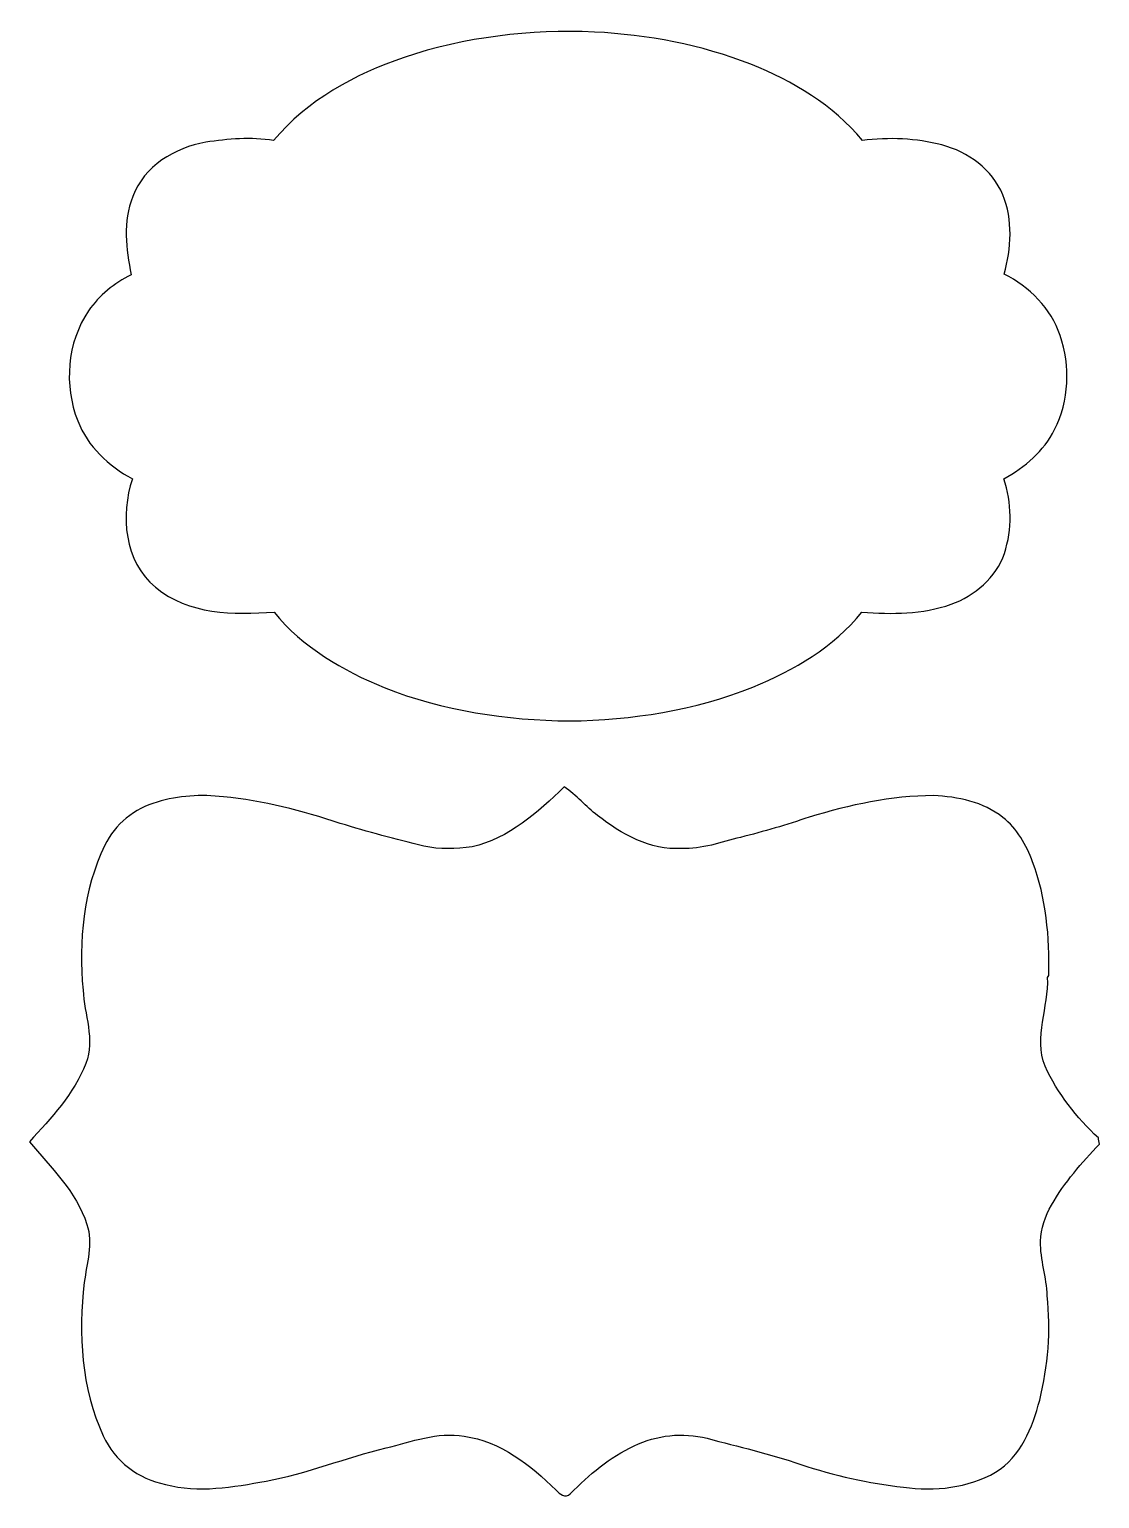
# Model space of a CAD drawing. Header units: centimetres. Extents: x -13.5 to 13.4, y -9.1 to 9.
# Drawn here: x 0.23 to 13.4, y -9.06 to 9.04 of the extents above; entities that cross this region are included whole.
import ezdxf

# ---------------------------------------------------------------- set-up
doc = ezdxf.new("R2010")
doc.units = ezdxf.units.CM
doc.header["$MEASUREMENT"] = 0
doc.layers.add('Camada 1', color=7, linetype='Continuous')

msp = doc.modelspace()

# ---------------------------------------------------------------- linework, layer by layer
at = {"layer": 'Camada 1', "color": 156}
for points, knots in [([(4.8387, 8.69667), (5.59082, 8.95032), (6.39092, 9.04205), (7.18219, 9.00959), (7.18219, 9.00959), (7.83907, 8.97501), (8.49595, 8.85401), (9.10978, 8.61236), (9.10978, 8.61236), (9.62766, 8.40528), (10.12506, 8.11035), (10.48244, 7.67396), (10.48244, 7.67396), (10.8091, 7.71384), (11.14354, 7.70042), (11.46281, 7.61753), (11.46281, 7.61753), (11.78348, 7.53285), (12.0858, 7.31767), (12.2121, 7.00298), (12.2121, 7.00298), (12.33664, 6.69395), (12.32005, 6.34293), (12.22869, 6.02755), (12.22869, 6.02755), (12.54159, 5.87128), (12.80407, 5.60387), (12.91802, 5.26979), (12.91802, 5.26979), (13.04536, 4.89513), (13.02843, 4.46617), (12.85027, 4.11056), (12.85027, 4.11056), (12.71693, 3.84562), (12.48375, 3.64559), (12.22621, 3.50555), (12.22621, 3.50555), (12.31969, 3.20993), (12.33134, 2.88079), (12.23115, 2.58514), (12.23115, 2.58514), (12.13097, 2.28458), (11.86744, 2.06199), (11.57498, 1.95826), (11.57498, 1.95826), (11.22398, 1.83268), (10.84367, 1.83479), (10.47679, 1.86055), (10.47679, 1.86055), (10.13071, 1.43121), (9.63999, 1.14406), (9.13553, 0.93802), (9.13553, 0.93802), (8.42044, 0.64876), (7.64538, 0.53304), (6.87704, 0.52), (6.87704, 0.52), (6.10164, 0.52846), (5.31953, 0.64452), (4.59563, 0.93169), (4.59563, 0.93169), (4.08586, 1.14053), (3.58951, 1.4284), (3.23849, 1.8616), (3.23849, 1.8616), (2.74284, 1.82633), (2.18015, 1.8302), (1.7794, 2.16746), (1.7794, 2.16746), (1.391, 2.4825), (1.34691, 3.05717), (1.49331, 3.50485), (1.49331, 3.50485), (1.19979, 3.66112), (0.94368, 3.90384), (0.8202, 4.21745), (0.8202, 4.21745), (0.64981, 4.65559), (0.68686, 5.18159), (0.95496, 5.57354), (0.95496, 5.57354), (1.08408, 5.76615), (1.27212, 5.9129), (1.47742, 6.01768), (1.47742, 6.01768), (1.41958, 6.33518), (1.373, 6.67385), (1.49859, 6.98217), (1.49859, 6.98217), (1.63688, 7.35753), (2.01753, 7.58542), (2.39713, 7.6514), (2.39713, 7.6514), (2.67299, 7.69338), (2.95556, 7.71842), (3.23285, 7.67184), (3.23285, 7.67184), (3.64525, 8.17209), (4.23403, 8.48888), (4.8387, 8.69667)], [0, 0, 0, 0, 0.03846154, 0.03846154, 0.03846154, 0.03846154, 0.07692308, 0.07692308, 0.07692308, 0.07692308, 0.11538462, 0.11538462, 0.11538462, 0.11538462, 0.15384615, 0.15384615, 0.15384615, 0.15384615, 0.19230769, 0.19230769, 0.19230769, 0.19230769, 0.23076923, 0.23076923, 0.23076923, 0.23076923, 0.26923077, 0.26923077, 0.26923077, 0.26923077, 0.30769231, 0.30769231, 0.30769231, 0.30769231, 0.34615385, 0.34615385, 0.34615385, 0.34615385, 0.38461538, 0.38461538, 0.38461538, 0.38461538, 0.42307692, 0.42307692, 0.42307692, 0.42307692, 0.46153846, 0.46153846, 0.46153846, 0.46153846, 0.5, 0.5, 0.5, 0.5, 0.53846154, 0.53846154, 0.53846154, 0.53846154, 0.57692308, 0.57692308, 0.57692308, 0.57692308, 0.61538462, 0.61538462, 0.61538462, 0.61538462, 0.65384615, 0.65384615, 0.65384615, 0.65384615, 0.69230769, 0.69230769, 0.69230769, 0.69230769, 0.73076923, 0.73076923, 0.73076923, 0.73076923, 0.76923077, 0.76923077, 0.76923077, 0.76923077, 0.80769231, 0.80769231, 0.80769231, 0.80769231, 0.84615385, 0.84615385, 0.84615385, 0.84615385, 0.88461538, 0.88461538, 0.88461538, 0.88461538, 0.92307692, 0.92307692, 0.92307692, 0.92307692, 1, 1, 1, 1]), ([(5.67584, -1.03011), (6.12985, -0.92674), (6.48582, -0.60678), (6.81143, -0.29279), (6.81143, -0.29279), (6.96277, -0.39229), (7.07743, -0.53586), (7.22205, -0.64416), (7.22205, -0.64416), (7.51487, -0.87558), (7.87011, -1.07314), (8.2557, -1.05127), (8.2557, -1.05127), (8.50618, -1.06362), (8.74253, -0.97048), (8.98207, -0.91369), (8.98207, -0.91369), (9.26747, -0.84349), (9.54933, -0.75812), (9.82802, -0.66498), (9.82802, -0.66498), (10.32403, -0.51435), (10.83802, -0.40004), (11.35873, -0.39933), (11.35873, -0.39933), (11.65754, -0.41416), (11.97327, -0.47625), (12.21246, -0.66781), (12.21246, -0.66781), (12.38885, -0.80644), (12.50314, -1.00787), (12.57828, -1.21637), (12.57828, -1.21637), (12.74797, -1.66088), (12.78854, -2.14312), (12.77902, -2.61549), (12.77902, -2.61549), (12.77902, -2.61549), (12.76278, -2.63913), (12.76278, -2.63913), (12.76278, -2.63913), (12.78466, -3.00567), (12.58359, -3.37679), (12.73493, -3.73415), (12.73493, -3.73415), (12.88345, -4.07246), (13.12298, -4.36316), (13.38826, -4.61751), (13.38826, -4.61751), (13.39215, -4.6362), (13.3999, -4.67395), (13.40379, -4.69265), (13.40379, -4.69265), (13.18331, -4.92371), (12.97023, -5.16536), (12.81219, -5.44405), (12.81219, -5.44405), (12.73598, -5.58058), (12.67636, -5.73158), (12.67812, -5.89033), (12.67812, -5.89033), (12.6693, -6.11823), (12.75537, -6.33589), (12.75856, -6.56271), (12.75856, -6.56271), (12.80512, -6.99135), (12.7702, -7.42843), (12.66684, -7.84684), (12.66684, -7.84684), (12.57723, -8.18479), (12.43471, -8.54357), (12.12356, -8.73583), (12.12356, -8.73583), (11.78453, -8.93304), (11.3725, -8.97395), (10.98902, -8.9214), (10.98902, -8.9214), (10.55863, -8.87341), (10.13424, -8.77675), (9.72361, -8.63988), (9.72361, -8.63988), (9.34473, -8.51288), (8.95597, -8.41869), (8.56967, -8.31885), (8.56967, -8.31885), (8.27088, -8.2423), (7.94985, -8.27829), (7.67257, -8.41162), (7.67257, -8.41162), (7.37129, -8.54957), (7.11834, -8.76935), (6.88552, -9.00112), (6.88552, -9.00112), (6.82554, -9.0618), (6.75393, -9.00499), (6.71018, -8.95702), (6.71018, -8.95702), (6.39903, -8.64517), (6.02438, -8.35978), (5.57776, -8.29168), (5.57776, -8.29168), (5.24968, -8.23665), (4.93182, -8.36048), (4.61856, -8.43667), (4.61856, -8.43667), (4.1208, -8.55556), (3.64525, -8.75417), (3.14113, -8.8466), (3.14113, -8.8466), (2.73368, -8.9175), (2.30928, -8.99795), (1.90112, -8.88717), (1.90112, -8.88717), (1.56915, -8.82332), (1.27353, -8.5979), (1.13524, -8.28815), (1.13524, -8.28815), (0.86501, -7.70113), (0.82585, -7.03262), (0.90099, -6.39833), (0.90099, -6.39833), (0.93274, -6.16232), (1.01247, -5.91855), (0.93415, -5.68254), (0.93415, -5.68254), (0.80468, -5.27931), (0.4893, -4.98122), (0.22577, -4.66407), (0.22577, -4.66407), (0.49354, -4.37198), (0.77716, -4.07528), (0.92075, -3.69851), (0.92075, -3.69851), (1.0354, -3.40289), (0.9017, -3.09491), (0.88582, -2.79471), (0.88582, -2.79471), (0.83361, -2.19287), (0.88582, -1.56104), (1.15464, -1.01177), (1.15464, -1.01177), (1.27847, -0.74999), (1.52152, -0.55774), (1.79811, -0.47941), (1.79811, -0.47941), (2.06162, -0.39652), (2.34102, -0.38417), (2.61443, -0.41346), (2.61443, -0.41346), (3.10549, -0.46002), (3.58598, -0.58525), (4.05306, -0.74117), (4.05306, -0.74117), (4.39173, -0.85124), (4.73886, -0.93098), (5.08212, -1.02376), (5.08212, -1.02376), (5.27685, -1.06186), (5.48004, -1.06079), (5.67584, -1.03011)], [0, 0, 0, 0, 0.02439024, 0.02439024, 0.02439024, 0.02439024, 0.04878049, 0.04878049, 0.04878049, 0.04878049, 0.07317073, 0.07317073, 0.07317073, 0.07317073, 0.09756098, 0.09756098, 0.09756098, 0.09756098, 0.12195122, 0.12195122, 0.12195122, 0.12195122, 0.14634146, 0.14634146, 0.14634146, 0.14634146, 0.17073171, 0.17073171, 0.17073171, 0.17073171, 0.19512195, 0.19512195, 0.19512195, 0.19512195, 0.2195122, 0.2195122, 0.2195122, 0.2195122, 0.24390244, 0.24390244, 0.24390244, 0.24390244, 0.26829268, 0.26829268, 0.26829268, 0.26829268, 0.29268293, 0.29268293, 0.29268293, 0.29268293, 0.31707317, 0.31707317, 0.31707317, 0.31707317, 0.34146341, 0.34146341, 0.34146341, 0.34146341, 0.36585366, 0.36585366, 0.36585366, 0.36585366, 0.3902439, 0.3902439, 0.3902439, 0.3902439, 0.41463415, 0.41463415, 0.41463415, 0.41463415, 0.43902439, 0.43902439, 0.43902439, 0.43902439, 0.46341463, 0.46341463, 0.46341463, 0.46341463, 0.48780488, 0.48780488, 0.48780488, 0.48780488, 0.51219512, 0.51219512, 0.51219512, 0.51219512, 0.53658537, 0.53658537, 0.53658537, 0.53658537, 0.56097561, 0.56097561, 0.56097561, 0.56097561, 0.58536585, 0.58536585, 0.58536585, 0.58536585, 0.6097561, 0.6097561, 0.6097561, 0.6097561, 0.63414634, 0.63414634, 0.63414634, 0.63414634, 0.65853659, 0.65853659, 0.65853659, 0.65853659, 0.68292683, 0.68292683, 0.68292683, 0.68292683, 0.70731707, 0.70731707, 0.70731707, 0.70731707, 0.73170732, 0.73170732, 0.73170732, 0.73170732, 0.75609756, 0.75609756, 0.75609756, 0.75609756, 0.7804878, 0.7804878, 0.7804878, 0.7804878, 0.80487805, 0.80487805, 0.80487805, 0.80487805, 0.82926829, 0.82926829, 0.82926829, 0.82926829, 0.85365854, 0.85365854, 0.85365854, 0.85365854, 0.87804878, 0.87804878, 0.87804878, 0.87804878, 0.90243902, 0.90243902, 0.90243902, 0.90243902, 0.92682927, 0.92682927, 0.92682927, 0.92682927, 0.95121951, 0.95121951, 0.95121951, 0.95121951, 1, 1, 1, 1])]:
    msp.add_open_spline(points, degree=3, knots=knots, dxfattribs=at)

doc.saveas('drawing.dxf')
